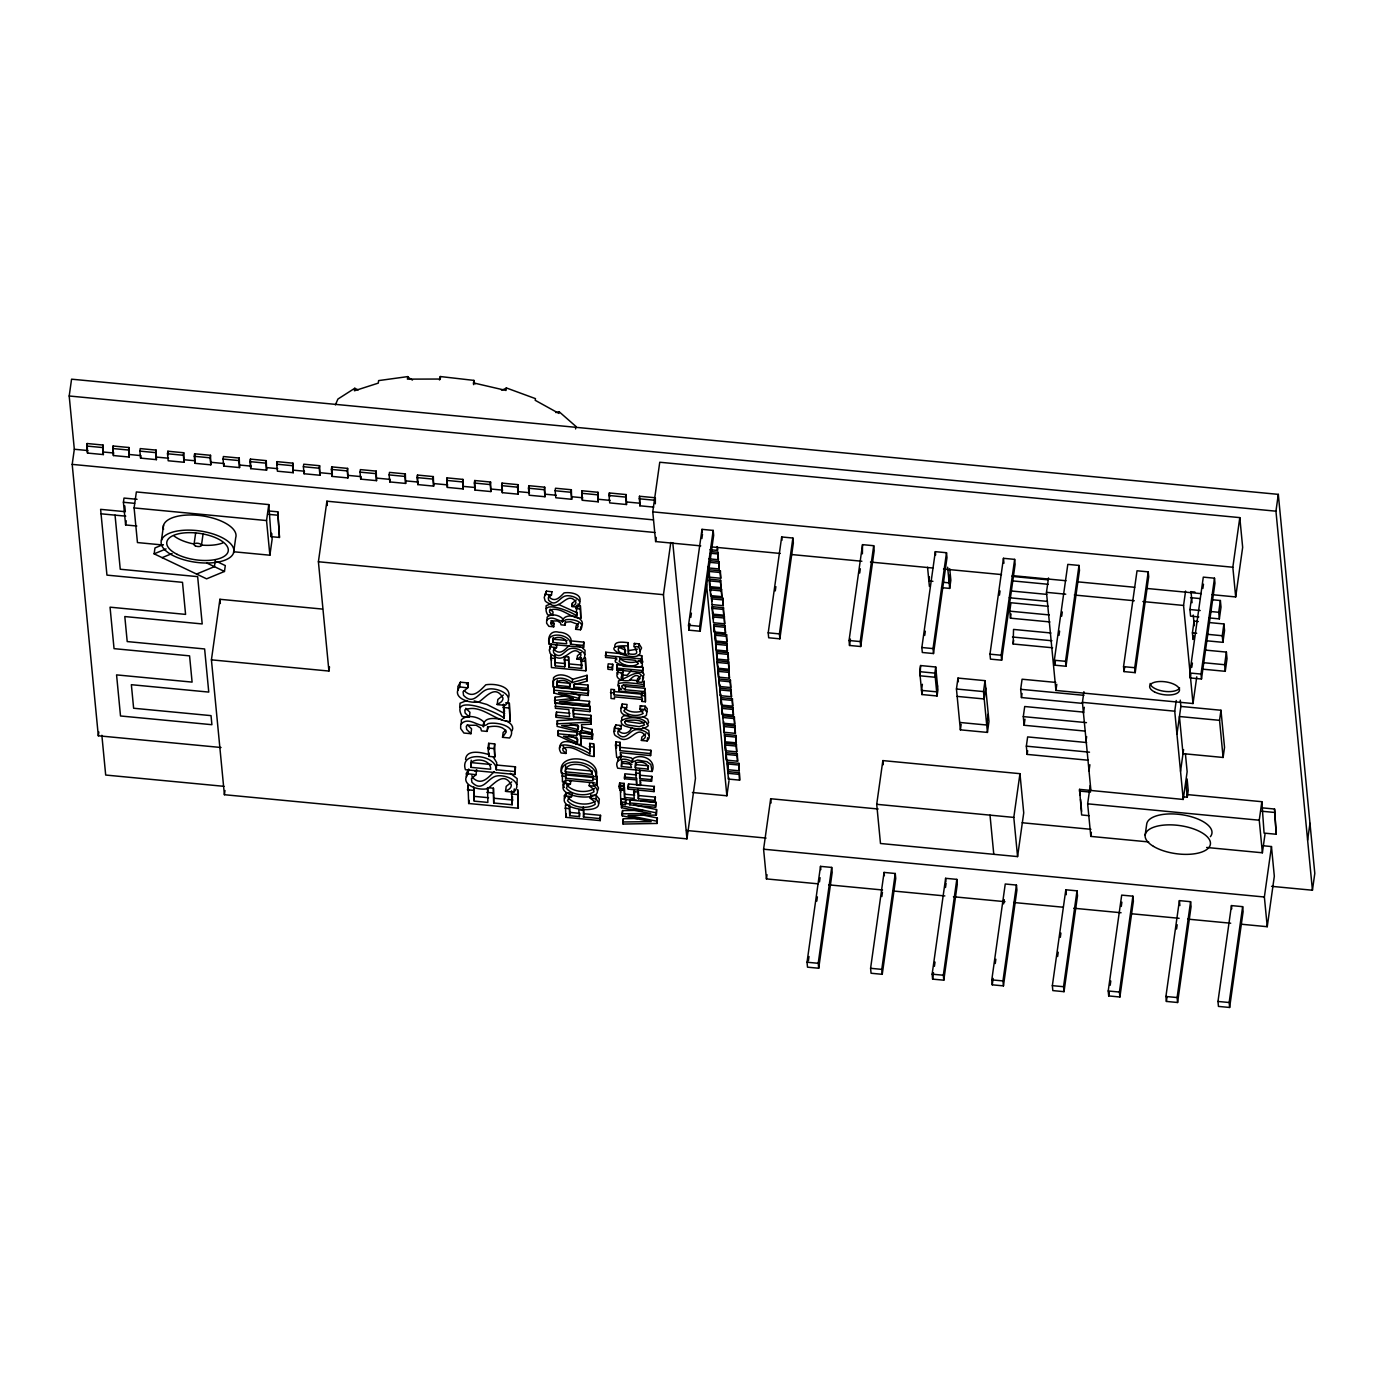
<?xml version="1.0" encoding="UTF-8"?>
<svg xmlns="http://www.w3.org/2000/svg" width="1384" height="1384" viewBox="0 0 1384 1384"><rect width="100%" height="100%" fill="white"/><g stroke="black" fill="none" stroke-linecap="round" stroke-linejoin="round"><path stroke-width="1.5" d="M565.675 765.767L565.364 771.822L591.919 774.348L592.369 771.096L565.831 768.553M617.8 760.906L618.129 757.723L619.876 756.442M465.543 759.487C466.322 748.952 481.77 752.429 488.621 754.522M544.656 595.414L546.438 591.106L551.922 591.781M648.663 722.483L647.695 719.213L642.868 716.549M618.233 728.347L618.562 730.856C623.042 735.475 629.824 733.191 631.709 727.552M221.025 747.498L98.316 735.786L72.193 464.384L74.321 449.246L69.2 395.997L71.57 379.181L1278.314 494.365L1314.8 873.408L1312.43 890.223L1271.567 886.331M86.829 446.046L87.175 443.537L103.021 445.043L103.35 454.575L87.503 453.07L86.829 446.046L102.675 447.568L103.35 454.575M87.503 453.07L87.175 443.537M102.675 447.568L103.021 445.043M112.744 448.52L113.107 446.011L128.954 447.516L129.283 457.049L113.419 455.544L112.744 448.52L128.608 450.042L129.283 457.049M113.419 455.544L113.107 446.011M128.608 450.042L128.954 447.516M136.791 526.024L125.615 524.951L123.418 502.271L124.006 498.067L137.068 499.313M125.615 524.951L126.204 520.747M98.316 735.786L98.852 731.998M139.888 451.115L140.234 448.589L156.098 450.111L156.409 459.644L140.562 458.121L139.888 451.115L155.735 452.637L156.409 459.644M140.562 458.121L140.909 455.613L129.629 454.523M163.087 545.019L137.448 542.563L134.11 507.928L136.359 491.943L268.79 504.589L271.074 536.646L279.464 537.459L277.803 511.821L269.413 511.025M155.735 452.637L156.098 450.111M167.499 453.762L167.862 451.236L183.709 452.741L184.037 462.273L168.191 460.768L167.499 453.762L183.363 455.267L184.037 462.273M216.925 561.575L225.298 565.572L224.468 571.454L206.597 578.841L154.143 553.842L154.973 547.943L162.914 544.656M161.444 540.314L163.571 525.176M183.363 455.267L183.709 452.741M194.296 456.305L194.642 453.796L210.506 455.301L210.818 464.834L194.971 463.329L194.296 456.305L210.143 457.827L210.818 464.834M194.971 463.329L194.642 453.796M194.019 544.518L195.646 532.996M210.143 457.827L210.506 455.301M201.476 545.244L203.102 533.705M223.049 459.056L223.395 456.53L239.242 458.052L239.57 467.584L223.724 466.062L223.049 459.056L238.896 460.561L239.57 467.584M223.724 466.062L224.07 463.536L211.181 462.308M215.247 560.779L214.416 566.662L196.545 574.049M238.896 460.561L239.242 458.052M672.78 542.701L695.46 778.31L686.948 838.86L224.398 794.71L211.423 659.839L219.918 599.289L322.472 609.081M233.585 552.804A36.693 15.795 8 0 0 183.709 530.262A36.693 15.795 8 0 0 175.249 556.627A36.693 15.795 8 0 0 233.585 552.804L235.713 537.667A36.693 15.795 8 0 0 199.763 515.523A36.693 15.795 8 0 0 163.537 529.328M250.054 461.633L250.417 459.107L266.264 460.63L266.593 470.162L250.729 468.64L250.054 461.633L265.918 463.156L266.593 470.162M250.729 468.64L250.417 459.107M265.918 463.156L266.264 460.63M224.398 794.71L224.987 790.524M233.567 551.749L269.88 555.209L266.541 520.557L268.79 504.589M276.731 464.176L277.077 461.651L292.941 463.173L293.252 472.705L277.405 471.2L276.731 464.176L292.578 465.699L293.252 472.705M271.074 536.646L271.558 533.29L272.129 539.224L269.88 555.209M279.464 537.459L277.803 511.821M292.578 465.699L292.941 463.173M303.39 466.719L303.753 464.211L319.6 465.716L319.929 475.248L304.065 473.743L303.39 466.719L319.254 468.242L319.929 475.248M304.065 473.743L304.428 471.217L293.616 470.179M319.254 468.242L319.6 465.716M211.423 659.839L328.925 671.05L318.406 561.748L326.901 501.198L654.822 532.494M331.399 469.401L331.745 466.875L347.609 468.397L347.92 477.93L332.073 476.407L331.399 469.401L347.246 470.906L347.92 477.93M332.073 476.407L331.745 466.875M358.266 389.838A16.954 7.301 8 0 1 354.788 388.264L354.425 390.79L378.264 383.126L378.611 380.6L407.761 376.604A17.075 7.353 8 0 0 412.484 380.029M347.246 470.906L347.609 468.397M328.925 671.05L329.513 666.88M360.013 472.134L360.359 469.608L376.206 471.114L376.534 480.646L360.688 479.141L360.013 472.134L375.86 473.639L376.534 480.646M360.688 479.141L361.034 476.615L348.284 475.404M375.86 473.639L376.206 471.114M389.129 474.902L389.475 472.394L405.339 473.899L405.65 483.431L389.804 481.926L389.129 474.902L404.976 476.425L405.65 483.431M389.804 481.926L390.167 479.4L376.88 478.137M407.761 376.604L407.415 379.13L439.904 379.043L440.268 376.534L473.899 380.392A17.231 7.422 8 0 0 475.058 383.922M404.976 476.425L405.339 473.899M417.138 477.584L417.484 475.058L433.33 476.58L433.659 486.113L417.812 484.59L417.138 477.584L432.984 479.089L433.659 486.113M417.812 484.59L417.484 475.058M432.984 479.089L433.33 476.58M446.703 480.404L447.049 477.878L462.913 479.4L463.225 488.933L447.378 487.41L446.703 480.404L462.55 481.926L463.225 488.933M447.378 487.41L447.049 477.878M473.674 384.666A17.231 7.422 8 0 1 473.536 382.918L473.899 380.392M462.55 481.926L462.913 479.4M474.349 483.051L474.712 480.525L490.559 482.03L490.887 491.562L475.023 490.057L474.349 483.051L490.213 484.556L490.887 491.562M475.023 490.057L474.712 480.525M459.73 686.897L460.388 682.191L468.294 682.952L467.654 687.883L463.069 691.758L463.553 695.373C474.47 706.653 479.4 690.27 488.621 689.076C497.237 687.467 515.799 695.01 505.471 705.217C488.154 704.145 503.067 705.373 502.963 698.038C495.455 684.042 486.113 697.034 479.175 701.74C470.716 704.162 450.613 697.951 459.73 686.897L467.654 687.883M490.213 484.556L490.559 482.03M555.693 412.518A16.954 7.301 8 0 0 559.171 411.757L558.946 413.435L535.21 400.305L535.452 398.627L506.354 387.935L506.008 390.461L473.536 382.918M467.636 687.658L468.294 682.952M504.451 715.078L504.018 718.227C498.69 712.31 448.537 692.536 462.239 716.514L469.314 717.189L469.954 712.31L465.751 708.279M501.648 485.646L502.011 483.12L517.858 484.642L518.187 494.174L502.323 492.669L501.648 485.646L517.512 487.168L518.187 494.174M502.323 492.669L502.011 483.12M470.941 733.71L466.668 729.437L466.27 726.375L467.342 725.251L476.217 725.268L480.663 728.036L481.476 730.873L487.012 731.409L488.344 727.015C494.123 725.579 503.413 725.77 506.284 731.911L502.513 737.326L509.554 738.001C518.377 726.202 496.423 721.583 488.119 723.642C480.905 730.821 469.245 714.421 460.716 724.472L460.664 728.555L463.899 733.036L470.941 733.71L471.581 728.832L467.325 724.714M476.65 769.815L476.009 774.746L471.442 778.638L471.909 782.237C482.826 793.516 487.773 777.151 496.977 775.94C505.61 774.348 524.155 781.873 513.827 792.098C496.51 790.748 511.371 792.357 511.319 784.918C503.811 770.905 494.469 783.898 487.549 788.603C479.072 791.043 458.969 784.832 468.086 773.777L468.743 769.054L466.218 773.518L466.581 776.856M518.325 808.239L517.668 789.797L518.325 808.239L468.674 803.498L468.017 785.057L468.571 790.939M470.802 767.341L470.785 762.671C476.269 757.515 491.112 759.954 490.645 769.227L470.802 767.341L471.235 760.214M468.674 803.498L469.107 800.35M512.495 796.44L512.167 804.744L493.725 802.997L493.431 788.205L487.549 787.652L487.86 802.426L474.262 801.128L473.657 787.185M483.154 726.687L483.812 721.981C478.518 716.635 467.238 714.092 461.374 719.767L461.322 723.849M483.622 726.738C482.653 716.134 495.956 718.158 502.461 719.818M517.512 487.168L517.858 484.642M474.262 801.128L474.055 787.409M487.012 731.409L487.67 726.687M488.016 748.017L488.673 743.312L494.711 743.9L494.849 756.927L488.812 756.339L488.016 748.017L494.053 748.606L494.849 756.927M488.812 756.339L489.261 753.207M497.202 704.439L497.842 699.508L503.361 695.028M528.48 488.206L528.826 485.68L544.691 487.203L545.002 496.735L529.155 495.23L528.48 488.206L544.327 489.728L545.002 496.735M494.053 748.606L494.711 743.9M504.018 718.227L503.413 704.283M493.725 802.997L493.431 788.205M496.285 769.764C496.614 754.47 459.056 750.214 465.422 769.712L515.073 774.452L514.796 771.545L496.285 769.764L496.7 762.584L493.292 756.996M502.513 737.326L503.153 732.413L505.852 730.198M469.314 717.189L465.093 712.985L464.851 709.923C480.681 703.28 494.624 721.254 509.987 721.531L509.329 703.262L505.541 702.899M509.987 721.531L509.329 703.262M544.327 489.728L544.691 487.203M505.558 791.302L506.198 786.389L511.734 781.891M512.167 804.744L511.578 790.8M514.796 771.545L515.453 766.822L496.942 765.058M515.073 774.452L515.453 766.822M555.14 490.749L555.503 488.241L571.35 489.746L571.678 499.278L555.814 497.773L555.14 490.749L571.004 492.272L571.678 499.278M513.827 792.098L514.277 788.949M551.905 591.625L551.472 595.034L548.289 597.732L548.635 600.241C556.195 608.043 559.603 596.712 565.987 595.864C571.973 594.757 584.827 599.981 577.664 607.057C565.675 606.123 575.952 607.23 575.934 602.092C567.319 589.446 560.347 612.437 548.946 603.407A11.055 4.758 8 0 1 545.106 600.794L544.223 597.456L546.438 591.106M575.571 428.936L575.934 426.428L559.171 411.757M558.496 604.445L577.111 612.801L576.661 616.07C572.976 611.97 538.22 598.269 547.718 614.877L552.614 615.344L553.064 611.97L550.157 609.185M549.188 644.148C547.303 637.003 550.694 629.876 559.101 632.263C565.416 632.28 573.582 636.675 570.571 644.183L583.391 645.411L583.598 647.435L549.188 644.148C544.777 630.637 570.796 633.578 570.571 644.183M571.004 492.272L571.35 489.746M555.659 645.065L556.973 644.217L556.524 647.625L553.358 650.324L553.687 652.816C561.247 660.635 564.672 649.286 571.056 648.456C577.024 647.349 589.878 652.573 582.733 659.649C570.727 658.715 581.021 659.822 580.986 654.667C572.37 642.038 565.416 665.029 553.998 655.999A11.055 4.758 8 0 1 550.157 653.369L549.275 650.03L551.489 643.681L549.742 646.778L550.002 649.096M553.738 626.796L550.78 623.838L551.264 620.949L557.406 620.949L560.485 622.869L561.039 624.824L564.88 625.205L565.797 622.16L570.675 621.727L577.664 624.253L578.097 626.606L575.623 629.305L580.501 629.772C586.608 621.589 571.402 618.406 565.641 619.824C560.658 624.807 552.579 613.441 546.663 620.395L546.628 623.232L548.877 626.329L553.738 626.796L554.188 623.406L551.247 620.568M585.847 670.825L585.38 658.057L585.847 670.825L551.438 667.538L550.988 654.77L551.541 660.479M552.925 642.487L552.908 639.252C556.697 635.688 566.99 637.384 566.662 643.802L552.925 642.487L553.219 637.557M555.313 665.912L555.053 655.151L555.313 665.912L564.741 666.811L564.534 656.57L568.599 656.95L568.807 667.192L581.591 668.42L581.315 657.659L581.591 668.42M553.323 687.069L553.514 677.727C558.219 672.607 567.821 675.219 572.595 679.302L587.041 675.306L586.851 681.205L573.633 684.717L573.858 687.035L587.525 688.332L587.733 690.356L553.323 687.069L553.046 680.98C557.769 675.859 567.353 678.471 572.146 682.554L586.591 678.575L587.041 675.306M562.198 621.935L562.665 618.665C558.998 614.963 551.178 613.198 547.112 617.126L547.095 619.963M562.527 621.97C562.51 611.814 584.152 615.776 582.283 624.755M553.894 692.969L554.084 686.897L553.894 692.969L573.391 698.47L554.603 700.442L554.88 703.193L589.273 706.48L589.549 701.325L570.502 699.508M581.73 493.292L582.076 490.766L597.94 492.289L598.251 501.821L582.404 500.299L581.73 493.292L597.577 494.815L598.251 501.821M564.88 625.205L565.329 621.935M582.404 500.299L582.076 490.766M554.603 700.442L555.071 697.173L567.596 695.858M557.51 682.156L570.502 683.402L570.035 686.672L557.06 685.426L557.319 680.167M554.88 703.193L555.071 697.173M556.039 715.303L569.533 716.601L568.859 709.594L555.365 708.314L555.624 703.02L590.034 706.307L589.774 711.601L572.924 709.992L573.599 716.981L590.449 718.59L590.639 720.614L556.23 717.327L556.489 712.051L569.983 713.331M564.741 666.811L564.534 656.57M556.23 717.327L556.489 712.051M571.921 606.365L572.388 603.113L576.211 599.999M571.938 606.521L572.388 603.113M592.006 734.817L591.798 732.759L582.058 730.475L582.526 727.206L592.266 729.506L592.006 734.817L557.112 726.392L557.319 720.649L586.989 719.023M557.821 733.762L558.271 730.492L577.145 732.292L576.696 735.561L557.821 733.762L557.994 735.631L576.367 744.125L581.228 744.592L581.193 736.288M568.807 667.192L568.599 656.95M557.994 735.631L558.271 730.492M576.661 616.07L576.401 605.327M577.664 607.057L578.131 603.805M575.623 629.305L576.073 625.897L578.564 623.354M580.796 618.354L580.346 605.708L580.796 618.354C570.156 618.164 560.503 605.725 549.534 610.309L549.69 612.437L552.614 615.344M597.577 494.815L597.94 492.289M572.146 682.554L572.595 679.302M580.501 629.772L580.951 626.502M577.007 659.095L577.439 655.687L581.28 652.573M561.627 773.466C555.468 750.889 602.559 756.512 596.037 776.753L561.627 773.466C558.703 755.474 597.715 760.491 596.037 776.753M573.858 687.035L574.308 683.765L587.992 685.08L587.733 690.356M565.762 780.265L565.952 782.202L562.44 781.873L562.337 772.704M565.918 753.45L562.994 750.543L562.821 748.415C573.789 743.813 583.442 756.252 594.082 756.442L593.632 743.796L589.688 743.416L589.947 754.159C586.262 750.059 551.507 736.357 561.022 752.965L565.918 753.45L566.367 750.059L563.029 746.149M583.391 645.411L583.858 642.141L571.038 640.913M565.572 778.24L565.848 773.033L565.572 778.24L592.957 780.853L593.234 775.646M573.599 716.981L573.547 708.47M583.598 647.435L583.858 642.141M589.273 706.48L589.1 704.594L559.447 701.757L579.239 699.75L579.585 695.27L571.367 692.917M579.239 699.75L579.585 695.27M590.847 795.004L590.397 798.274L595.847 798.793C611.745 816.058 553.237 810.816 566.073 795.956L566.523 792.686L570.208 793.032M583.477 808.654L583.962 813.74L600.518 815.332L600.258 820.608L565.866 817.321L565.433 804.952L569.499 805.35L569.724 815.695L579.429 816.612L579.896 813.359L570.191 812.425M609.012 495.489L609.358 492.963L626.156 494.572L626.502 504.52L609.721 502.911L609.012 495.489L625.793 497.098L626.502 504.52M576.696 735.561L576.972 730.492L577.145 732.292M565.866 817.321L566.316 814.069M570.398 784.071L564.862 783.379C552.026 798.239 610.534 803.498 594.636 786.233L589.186 785.697L593.459 789.174L593.978 791.769C586.539 796.803 572.007 795.385 566.298 788.205L567.665 785.506L570.398 784.071L570.831 780.645L569.585 781.372M578.097 729.541L577.647 724.853L561.662 725.649L578.097 729.541L578.564 726.271L570.346 724.334M577.37 742.654L576.886 737.516L563.426 736.236L577.37 742.654L577.837 739.385L569.118 735.371M569.724 815.695L569.499 805.35M590.397 798.274L594.67 801.751L595.189 804.329C587.75 809.363 573.218 807.945 567.509 800.765L568.876 798.066L571.609 796.648L572.042 793.222M580.38 735.907L580.674 730.838L580.38 735.907L592.214 737.032L592.404 739.004L580.571 737.88L581.228 744.592M587.525 688.332L587.992 685.08M579.117 698.522L558.565 692.64L588.217 695.46L588.477 690.183L556.23 687.104M588.217 695.46L588.477 690.183M589.1 704.594L589.549 701.325M589.774 711.601L590.034 706.307M590.449 718.59L590.899 715.338L574.049 713.729M590.639 720.614L590.899 715.338M590.985 724.195L591.227 718.798L590.985 724.195L581.505 724.662L582.058 730.475M591.798 732.759L592.266 729.506M592.214 737.032L592.681 733.779L580.847 732.638M625.793 497.098L626.156 494.572M592.404 739.004L592.681 733.779M600.258 820.608L600.068 818.584L583.494 817.01L583.304 806.958M637.522 655.255L641.743 655.67L641.484 660.843L638.837 660.601L642.176 663.282L642.384 665.202A8.356 3.598 8 0 1 639.373 667.071L623.596 666.344L615.551 662.123A11.833 5.086 8 0 1 616.71 658.49L605.517 657.417L605.794 652.227L626.952 654.251M594.082 756.442L593.632 743.796M583.494 817.01L583.962 813.74M589.203 785.852L589.653 782.6M607.766 667.105L608.216 663.836L612.731 664.268L612.472 669.718L607.974 669.285L607.766 667.105L612.264 667.538L612.472 669.718M590.414 798.43L590.864 795.16L592.214 795.938M596.85 785.143L596.746 775.974L596.85 785.143L593.338 784.814L593.148 782.877M612.264 667.538L612.731 664.268M645.411 701.757L645.307 692.588L645.411 701.757L641.899 701.428L641.709 699.474L614.34 696.861L614.531 698.816L611.019 698.47L610.898 689.301L614.409 689.647L614.133 694.837L641.519 697.449L641.795 692.26L641.986 694.197L614.6 691.585M595.847 798.793L596.314 795.523L592.681 795.177M653.681 507.115L639.823 505.783L639.494 496.251L655.341 497.773L655.324 503.793M634.27 666.448L642.868 667.278L642.591 672.451L616.78 669.994L617.056 664.804L625.654 665.635M616.78 669.994L617.056 664.804M639.823 505.783L639.494 496.251M614.133 694.837L614.409 689.647M623.354 669.545L622.904 672.901C615.032 688.938 636.605 666.707 641.155 675.271A9.93 4.273 8 0 1 643.577 677.727L642.02 682.399L637.142 681.931L640.152 678.385C637.107 672.122 631.848 677.554 629.288 680.547C624.911 681.395 615.517 680.184 617.074 673.852L618.717 669.095L623.371 669.648M600.068 818.584L600.518 815.332M618.804 691.048L619.081 685.858L618.804 691.048L644.615 693.505L644.892 688.332L625.62 686.481L623.232 684.786M625.135 653.473L624.547 647.435C615.101 644.633 617.039 654.563 625.135 653.473L625.585 650.221L618.319 647.037M621.399 725.51L620.949 728.918L617.783 731.617L618.112 734.125C625.672 741.928 629.097 730.596 635.481 729.749C641.449 728.641 654.303 733.866 647.141 740.942C635.152 740.007 645.446 741.115 645.411 735.977C636.796 723.33 629.824 746.322 618.423 737.291A11.055 4.758 8 0 1 614.582 734.679L613.7 731.34L615.915 724.991L621.399 725.51L620.084 726.358M622.627 678.385L623.094 675.132L621.157 673.731M627.696 645.878C586.92 644.477 650.636 669.735 638.595 647.141C627.886 643.716 646.38 656.846 628.457 653.802L628.163 642.626C624.253 642.418 613.631 640.342 614.859 647.003M615.499 745.18L615.966 741.911L620.032 742.308L620.067 750.664L650.411 753.571L650.601 755.595L620.257 752.688L620.759 757.809L616.676 757.411L615.499 745.18L619.565 745.561L620.067 750.664M628.457 653.802L628.163 642.626M639.858 709.11L644.719 709.473L646.795 712.016L646.466 715.113A10.086 4.342 8 0 1 642.314 717.016C636.19 717.898 616.312 717.05 621.745 707.276L622.212 704.006L627.073 704.473L626.641 707.847L623.855 710.84C627.8 715.891 638.007 716.826 643.214 713.417L639.858 709.11L640.29 705.736L645.169 706.203L647.262 708.746L646.916 711.843M644.615 693.505L644.442 691.585L625.17 689.751L625.62 686.481M619.565 745.561L620.032 742.308M700.754 545.867L655.635 541.559L652.764 511.855L659.753 462.239L1239.804 517.616L1242.659 547.32L1235.687 596.937L1212.055 594.67M633.872 646.795L634.322 643.422L639.062 643.871L641.605 647.989L639.979 651.207M620.759 757.809L621.208 754.539M621.433 766.546L621.883 761.927L625.412 761.494L629.928 762.774L631.502 767.514L621.433 766.546L621.676 759.695M638.595 647.141L639.062 643.871M619.236 786.25L619.686 782.981L624.201 783.413L623.942 788.863L619.444 788.43L619.236 786.25L623.734 786.666L623.942 788.863M619.444 788.43L619.686 782.981M638.145 788.759L638.803 795.541L655.359 797.115L655.099 802.409L620.707 799.122L620.274 786.752L620.811 792.219M655.635 541.559L656.206 537.424M637.142 681.931L637.591 678.575L640.325 676.309M625.464 804.554L625.706 799.104L625.464 804.554L620.949 804.121L621.191 798.672L624.201 798.966M640.827 782.116L640.377 785.385L636.675 785.039L636.173 779.867L624.513 778.76L624.807 773.794L636.467 774.919M620.949 804.121L621.191 798.672M624.513 778.76L624.962 775.49M641.484 660.843L641.743 655.67M623.734 786.666L624.201 783.413M621.52 807.702L621.797 802.443L621.52 807.702L650.705 813.498L622.108 813.809L622.316 815.868L651.207 821.646L622.904 821.975L623.094 824.051L657.123 823.445L657.365 817.961L640.878 814.674M624.565 797.478L624.34 787.133L624.565 797.478L634.27 798.412L633.63 791.631L637.695 792.011L638.335 798.793L654.909 800.385L655.099 802.409M622.108 813.809L622.575 810.557L642.989 810.332M642.591 672.451L642.868 667.278M622.316 815.868L622.575 810.557M622.904 821.975L623.354 818.722L637.505 818.549M623.094 824.051L623.354 818.722M628.077 787.219L628.526 783.949L654.338 786.423L654.061 791.596L628.249 789.139L628.077 787.219L653.871 789.676L654.061 791.596M628.249 789.139L628.526 783.949M632.107 762.169C626.9 757.273 612.991 757.757 617.714 768.207L652.123 771.476L650.826 764.522L646.985 761.684L637.557 760.058L632.107 762.169L632.574 758.899L631.191 757.896L621.278 756.079M632.298 762.186L632.765 758.934C640.688 752.792 657.192 759.626 652.123 771.476M643.941 686.464L644.217 681.274L643.941 686.464L625.931 684.821L621.814 685.858A7.474 3.218 8 0 0 622.765 688.056L625.17 689.751M641.899 701.428L642.366 698.159M644.442 691.585L644.892 688.332M640.792 800.679L655.843 802.114L655.566 807.304L629.772 804.831L630.031 799.658L636.484 800.263M629.772 804.831L630.031 799.658M635.775 764.608L648.49 765.819L648.023 769.089L635.325 767.878L635.55 762.307M624.34 777.064L636.017 778.171L635.983 769.746M644.719 709.473L645.169 706.203M641.415 740.405L641.865 736.997L645.688 733.883M636.675 785.039L636.796 778.327M686.948 838.86L663.455 594.688L670.79 542.493M639.702 778.535L639.668 770.109L639.702 778.535L651.38 779.642L651.535 781.337L639.875 780.23L640.377 785.385M638.335 798.793L638.803 795.541M647.141 740.942L647.608 737.689M650.411 753.571L650.861 750.301L620.516 747.412M650.601 755.595L650.861 750.301M651.38 779.642L651.829 776.372L640.169 775.265M651.535 781.337L651.829 776.372M653.871 789.676L654.338 786.423M654.909 800.385L655.359 797.115M655.566 807.304L655.843 802.114M657.123 823.445L656.916 821.214L628.059 815.47L656.327 815.089L656.57 809.553L634.062 804.952M656.327 815.089L656.57 809.553M656.916 821.214L657.365 817.961M688.523 625.222L701.999 529.345L713.192 530.418L713.66 535.366L700.2 631.242L689.007 630.17L688.523 625.222L699.716 626.277L700.2 631.242M689.007 630.17L689.907 623.769M690.806 617.385L691.394 613.129M701.878 538.566L702.484 534.293M699.716 626.277L713.192 530.418M709.196 569.741L708.971 571.436L720.164 572.492L720.718 578.27L709.525 577.197L709.196 569.741L720.389 570.813L720.718 578.27M709.213 580.847L709.456 579.169L720.631 580.242L720.96 587.698L709.767 586.626L709.213 580.847L720.407 581.92L720.96 587.698M709.767 586.626L710.165 584.965M710.096 589.826L710.321 588.148L721.514 589.221L721.842 596.677L710.649 595.604L710.096 589.826L721.289 590.899L721.842 596.677M710.649 595.604L711.03 593.944L713.538 619.132M710.009 549.707L717.466 550.417L717.708 548.721M723.296 605.673L722.967 598.217L711.774 597.144L711.549 598.839L722.742 599.895L723.296 605.673L712.103 604.6M709.023 558.825L718.348 559.724L718.037 552.268L710.632 551.559M718.348 559.724L718.037 552.268M712.051 608.354L712.293 606.659L723.486 607.732L723.797 615.188L712.604 614.115L712.051 608.354L723.244 609.41L723.797 615.188M708.054 567.907L719.247 568.962L718.919 561.506L709.663 560.624M712.604 614.115L712.846 612.437M719.247 568.962L718.919 561.506M712.933 616.953L713.175 615.274L724.368 616.347L724.68 623.803L713.487 622.731L712.933 616.953L724.126 618.025L724.68 623.803M720.164 572.492L720.389 570.813M713.746 626.208L713.988 624.513L725.164 625.585L725.493 633.042L714.3 631.969L713.746 626.208L724.939 627.263L725.493 633.042M720.407 581.92L720.631 580.242M714.3 631.969L714.542 630.291M715.13 635.239L715.372 633.543L726.565 634.616L726.877 642.072L715.684 641L715.13 635.239L726.323 636.294L726.877 642.072M721.289 590.899L721.514 589.221M715.684 641L715.372 633.543M715.649 644.235L715.891 642.557L727.084 643.629L727.396 651.086L716.22 650.013L715.649 644.235L726.842 645.307L727.396 651.086M722.742 599.895L722.967 598.217M716.964 651.639L716.739 653.317L727.915 654.39L728.486 660.168L717.293 659.095L716.964 651.639L728.157 652.712L728.486 660.168M723.244 609.41L723.486 607.732M717.223 662.434L717.466 660.739L728.659 661.812L728.97 669.268L717.777 668.195L717.223 662.434L728.417 663.49L728.97 669.268M724.126 618.025L724.368 616.347M717.777 668.195L713.988 624.513M717.708 671.327L717.95 669.648L729.143 670.721L729.454 678.177L718.279 677.105L717.708 671.327L728.901 672.399L729.454 678.177M724.939 627.263L725.164 625.585M718.988 680.703L719.23 679.025L730.423 680.098L730.735 687.554L719.559 686.481L718.988 680.703L730.181 681.776L730.735 687.554M726.323 636.294L726.565 634.616M719.559 686.481L718.019 666.517M719.732 689.889L719.974 688.211L731.15 689.267L731.479 696.723L720.286 695.668L719.732 689.889L730.925 690.962L731.479 696.723M726.842 645.307L727.084 643.629M720.286 695.668L720.528 693.972M720.977 699.318L721.202 697.64L732.396 698.712L732.724 706.169L721.531 705.096L720.977 699.318L732.171 700.391L732.724 706.169M727.915 654.39L728.157 652.712M721.531 705.096L721.202 697.64M721.704 708.383L721.929 706.688L733.122 707.76L733.451 715.217L722.258 714.144L721.704 708.383L732.88 709.438L733.451 715.217M728.417 663.49L728.659 661.812M722.258 714.144L722.483 712.466M728.901 672.399L729.143 670.721M723.728 721.566L723.503 723.244L734.696 724.316L734.368 716.86L723.175 715.788L722.95 717.483L734.125 718.538L734.696 724.316M723.884 724.835L723.642 726.514L734.835 727.586L735.388 733.364L724.195 732.292L723.884 724.835L735.077 725.908L735.388 733.364M730.181 681.776L730.423 680.098M724.801 734.333L724.559 736.011L735.752 737.084L736.305 742.845L725.112 741.789L724.801 734.333L735.977 735.388L736.305 742.845M730.925 690.962L731.15 689.267M724.974 744.99L725.216 743.312L736.409 744.384L736.721 751.841L725.527 750.768L724.974 744.99L736.167 746.062L736.721 751.841M732.171 700.391L732.396 698.712M725.527 750.768L725.216 743.312M725.873 754.366L726.116 752.688L737.309 753.761L737.62 761.217L726.444 760.145L725.873 754.366L737.067 755.439L737.62 761.217M732.88 709.438L733.122 707.76M726.444 760.145L726.116 752.688M727.534 763.951L727.759 762.273L738.952 763.345L739.281 770.802L728.088 769.729L727.534 763.951L738.727 765.023L739.281 770.802M734.125 718.538L734.368 716.86M728.088 769.729L727.759 762.273M728.14 771.615L739.333 772.687L739.644 780.144L728.451 779.071L720.666 693.989M734.835 727.586L735.077 725.908M728.451 779.071L728.693 777.393M692.433 792.496L726.877 795.783L729.005 780.645M735.752 737.084L735.977 735.388M736.167 746.062L736.409 744.384M737.067 755.439L737.309 753.761M738.727 765.023L738.952 763.345M739.644 780.144L739.333 772.687M768.207 632.817L781.683 536.957L792.876 538.03L793.343 542.978L779.867 638.837L768.674 637.764L768.207 632.817L779.4 633.889L779.867 638.837M775.265 590.899L775.87 586.643M779.4 633.889L792.876 538.03M818.031 883.822L766.442 878.909L763.587 849.205L770.68 798.741L878.148 809M766.442 878.909L767.03 874.705M849.049 640.515L862.526 544.639L873.702 545.711L874.186 550.659L860.71 646.518L849.517 645.463L849.049 640.515L860.242 641.571L860.71 646.518M849.517 645.463L850.416 639.062M859.706 573.028L860.294 568.755M862.388 553.842L862.526 544.639M807.028 962.226L820.504 866.367L831.697 867.422L832.182 872.37L818.705 968.246L807.512 967.174L807.028 962.226L818.221 963.299L818.705 968.246M808.412 960.79L809 956.534M816.785 901.14L817.39 896.867M819.484 881.954L820.089 877.698M860.242 641.571L873.702 545.711M818.221 963.299L831.697 867.422M876.712 804.312L882.854 760.594L1019.956 773.673L1023.727 812.858L1017.569 856.592L880.483 843.496L876.712 804.312L1013.797 817.408L1017.569 856.592M870.588 968.298L884.065 872.422L895.258 873.494L895.725 878.442L882.248 974.319L871.072 973.246L870.588 968.298L881.781 969.371L882.248 974.319M881.85 896.555L882.438 892.282M929.442 576.834L928.872 580.934L932.92 581.315M921.848 647.522L935.324 551.662L946.5 552.735L946.985 557.683L933.508 653.542L922.315 652.487L921.848 647.522L933.041 648.594L933.508 653.542M919.72 671.673L920.585 665.548L935.722 667.001L937.919 689.855L937.072 695.979L921.917 694.543L919.72 671.673L934.857 673.126L937.072 695.979M924.72 635.429L925.308 631.173M881.781 969.371L895.258 873.494M922.384 684.284L921.519 690.391L936.674 691.844L937.522 685.72M921.917 694.543L922.488 690.46M933.041 648.594L946.5 552.735M934.857 673.126L935.722 667.001M936.12 671.136L935.255 677.26L920.118 675.807L920.585 665.548M950.306 574.671L949.147 582.872L943.075 582.283M941.57 587.629L949.684 588.408L950.843 580.207L949.735 568.807M956.448 689.007L957.987 678.073L985.027 680.651L988.972 721.479L987.432 732.413L960.375 729.835L956.448 689.007L983.505 691.585L987.432 732.413M960.375 729.835L961.153 724.368M932.141 974.163L945.618 878.304L956.811 879.376L957.278 884.324L943.801 980.183L932.626 979.128L932.141 974.163L943.334 975.236L943.801 980.183M932.626 979.128L933.508 972.727M934.408 966.343L935.013 962.07M945.497 887.507L946.085 883.251M943.334 975.236L956.811 879.376M983.505 691.585L985.027 680.651M989.975 654.165L1003.452 558.306L1014.645 559.378L1015.112 564.326L1001.653 660.185L990.46 659.13L989.975 654.165L1001.168 655.237L1001.653 660.185M985.737 688.038L984.214 698.972L957.157 696.394M999.438 595.207L1000.044 590.951M988.245 714.092L986.723 725.026L959.666 722.448M1001.168 655.237L1014.645 559.378M1049.92 621.935L1010.458 618.181L1009.784 611.157L1010.96 602.749L1048.345 606.33M1010.458 618.181L1011.047 613.977M1052.601 647.781L1013.14 644.01L1013.538 629.426L1050.923 632.99M1013.14 644.01L1013.676 640.221M1082.53 703.383L1021.461 697.553L1020.665 689.301L1022.084 679.215L1055.767 682.416M1021.461 697.553L1022.032 693.505M1085.194 731.098L1024.125 725.268L1023.295 716.601L1024.714 706.515L1083.672 712.137M1024.125 725.268L1024.973 719.213M1013.797 817.408L1019.956 773.673M991.792 979.872L1005.251 883.995L1016.444 885.068L1016.929 890.016L1003.452 985.875L992.259 984.82L991.792 979.872L1002.967 980.927L1003.452 985.875M1196.762 676.811L1193.008 703.539L1055.923 690.46L1046.477 592.352L1048.501 577.958M992.259 984.82L993.158 978.419M995.252 963.506L995.857 959.25M1003.642 903.856L1004.23 899.6M1088.205 760.231L1027.136 754.401L1026.34 746.166L1027.637 736.911L1086.596 742.533M1027.136 754.401L1027.655 750.716M1002.967 980.927L1016.444 885.068M1054.331 660.237L1067.808 564.378L1079.001 565.433L1079.468 570.381L1066.009 666.258L1054.816 665.185L1054.331 660.237L1065.524 661.31L1066.009 666.258M1054.816 665.185L1055.404 660.929M1059.002 635.36L1059.608 631.104M1061.701 616.191L1062.289 611.936M1055.923 690.46L1056.788 684.284M1065.524 661.31L1079.001 565.433M1090.921 790.645L1082.426 702.38L1083.914 691.706M1083.464 713.192L1084.295 707.311M1086.094 740.492L1086.648 736.582M1089.087 815.695L1081.631 814.968L1079.555 789.364L1183.234 799.45L1187.143 771.701L1185.396 753.605M1052.359 985.65L1065.818 889.774L1077.011 890.846L1077.496 895.794L1064.019 991.671L1052.826 990.598L1052.359 985.65L1063.535 986.706L1064.019 991.671M1057.618 956.517L1058.224 952.244M1060.317 937.331L1060.905 933.076M1089.018 770.888L1089.883 764.729M1148.703 841.939L1090.8 836.403L1087.651 803.827L1090.263 785.333M1063.535 986.706L1077.011 890.846M1090.8 836.403L1091.37 832.303M1123.549 666.638L1137.025 570.779L1148.218 571.869L1148.685 576.782L1135.209 672.659L1124.016 671.586L1123.549 666.638L1134.742 667.711L1135.209 672.659M1124.016 671.586L1124.621 667.33M1134.742 667.711L1148.218 571.834M1108.221 990.979L1121.697 895.119L1132.89 896.175L1133.375 901.122L1119.898 996.999L1108.705 995.926L1108.221 990.979L1119.414 992.051L1119.898 996.999M1108.705 995.926L1109.311 991.671M1110.193 985.27L1110.798 981.014M1121.282 906.451L1121.87 902.195M1119.414 992.051L1132.89 896.175M1145.156 835.106L1146.696 824.172A32.922 14.169 8 0 1 1185.327 815.314A32.922 14.169 8 0 1 1210.377 836.663M1193.008 703.539L1183.562 605.448L1185.586 591.054M1183.234 799.45L1174.739 711.186L1176.244 700.512M1198.803 616.918L1190.569 616.139L1189.929 609.531L1191.589 597.767M1176.954 734.177L1180.863 706.428L1180.258 700.148M1193.596 635.567L1193.043 639.477L1192.42 632.886L1194.063 621.105L1198.336 621.52M1189.825 673.005L1203.301 577.128L1214.495 578.201L1214.962 583.148L1201.485 679.008L1190.292 677.952L1189.825 673.005L1201.018 674.06L1201.485 679.008M1190.292 677.952L1190.897 673.679M1191.797 667.296L1192.402 663.04M1202.869 588.477L1203.475 584.204M1180.535 771.303L1183.58 749.592M1201.018 674.06L1214.495 578.201M1187.264 797.201L1188.216 790.472L1187.109 778.933L1186.157 785.662L1187.264 797.201L1182.974 796.803M1209.08 617.904L1219.356 618.89L1218.733 612.282L1220.377 600.518L1212.159 599.722M1165.916 996.48L1179.393 900.621L1190.586 901.693L1191.07 906.641L1177.594 1002.5L1166.401 1001.428L1165.916 996.48L1177.109 997.553L1177.594 1002.5M1219.356 618.89L1221.017 607.109L1220.377 600.518M1166.401 1001.428L1166.989 997.172M1176.573 929.01L1177.178 924.737M1205.845 640.706L1222.885 642.332L1222.262 635.74L1223.906 623.959L1208.993 622.541M1235.687 596.937L1232.833 567.232L1239.804 517.616M1222.885 642.332L1224.546 630.55L1223.906 623.959M1177.109 997.553L1190.586 901.693M1201.796 669.077L1225.255 671.309L1224.615 664.718L1226.38 652.089L1205.066 650.065M1225.255 671.309L1227.02 658.697L1226.38 652.089M1219.546 720.337L1179.445 716.514L1183.009 753.64L1223.11 757.463L1219.546 720.337L1220.965 710.251L1180.863 706.428M1223.11 757.463L1224.529 747.377L1220.965 710.251M1312.43 890.223L1275.944 511.18L1278.314 494.365M1217.972 1001.462L1231.449 905.586L1242.642 906.658L1243.109 911.606L1229.632 1007.466L1218.456 1006.41L1217.972 1001.462L1229.165 1002.518L1229.632 1007.466M1229.165 1002.518L1242.642 906.658M1206.623 847.475L1262.381 852.786L1259.25 820.21L1261.845 801.699L1186.78 794.537M1262.45 807.875L1274.56 809.034L1276.204 834.258L1264.076 833.099L1261.845 801.699M1262.381 852.786L1264.993 834.293M1276.204 834.258L1274.56 809.034M1241.448 924.235L1267.242 926.709L1264.37 897.005L1271.464 846.558L1262.865 845.728M1267.242 926.709L1274.318 876.245L1271.464 846.558M1307.62 840.123L1309.973 823.307M567.077 783.396L566.765 784.936C572.474 792.115 586.989 793.534 594.428 788.499M512.115 730.769C514.502 725.908 509.347 721.912 505.177 720.683M508.585 697.622C512.097 685.755 493.984 683.281 485.819 684.803C480.179 690.408 472.896 699.595 464.211 690.668M579.827 601.798C582.266 593.563 569.706 591.868 564.049 592.923C560.139 596.798 555.105 603.164 549.085 596.971L548.583 595.656M516.941 784.503L517.201 778.673L510.35 773.327M584.878 654.39L585.069 650.359L581.885 647.366M649.304 735.683L648.785 730.544L642.885 727.327M597.646 790.61L598.511 787.98L596.21 784.001M598.857 803.187L599.324 799.052L596.314 795.523M335.378 404.889L337.921 399.059L354.788 388.264M595.639 801.077C588.2 806.111 573.685 804.692 567.976 797.513M638.716 660.877C633.439 663.49 623.475 663.04 619.634 657.954M618.717 669.095L617.178 672.451L617.887 674.233M564.274 781.026L562.856 784.538L564.343 787.444M622.212 704.006L620.88 708.331M642.47 679.129L644.027 674.475A9.93 4.273 8 0 0 641.605 672.001M460.388 682.191L457.844 686.637L458.225 689.993M615.915 724.991L614.15 728.071L615.032 731.409M566.523 792.686L564.188 795.696L564.516 798.603M637.384 649.165L628.924 650.532M647.02 724.178L648.075 723.417M643.266 710.771C637.54 712.916 628.232 712.777 624.305 707.587M644.546 722.292L639.719 723.417L627.955 721.687A5.934 2.56 8 0 1 626.018 720.528M466.391 684.163L468.311 683.16M474.764 771.044L476.667 770.04M631.329 670.513L627.073 675.288L623.094 675.132M154.143 553.842L166.063 548.912M162.136 557.648L172.066 553.548M569.118 645.498C565.208 649.39 560.157 655.739 554.154 649.563L553.652 648.248M494.174 771.684C488.535 777.289 481.251 786.458 472.584 777.531L471.858 775.646M550.884 603.822L546.178 605.69L545.988 608.579M466.806 700.529L460.024 703.228L459.748 707.414M628.959 714.784L623.267 716.03L621.658 717.708L621.866 719.905M623.284 679.509L618.527 680.893L618.354 683.264M556.87 723.901L590.778 722.05M69.2 395.997L1275.944 511.18M639.149 498.776L654.995 500.281M74.321 449.246L87.849 450.544M103.696 452.049L113.782 453.018M156.773 457.118L168.537 458.242M184.383 459.765L195.317 460.803M239.916 465.059L251.092 466.131M266.939 467.636L277.752 468.674M320.275 472.722L332.42 473.882M406.014 480.905L418.158 482.064M434.005 483.587L447.724 484.902M463.588 486.407L475.387 487.531M491.233 489.054L502.686 490.144M518.533 491.649L529.501 492.704M545.365 494.209L556.178 495.247M572.024 496.752L582.75 497.79M598.615 499.295L610.084 500.385M626.865 501.994L640.169 503.257M652.764 511.855L1232.833 567.232M72.193 464.384L653.404 519.865M1190.707 591.66L1194.928 592.058M711.48 546.888L780.23 553.462M790.973 554.482L861.869 561.247M870.467 562.06L932.764 568.011M943.507 569.032L1001.514 574.568M1012.258 575.606L1065.974 580.726M1076.717 581.747L1134.724 587.283M1147.613 588.529L1201.312 593.649M1012.223 576.419L1047.532 579.792M1190.534 597.663L1199.824 598.545M1012.136 580.847L1048.155 584.29M710.338 553.237L717.794 553.946M268.928 514.381L277.319 515.177M123.418 502.271L134.611 503.343M1046.477 592.352L1065.749 594.186M1074.33 595.016L1134.292 600.742M1142.873 601.556L1183.562 605.448M1010.718 590.933L1046.736 594.376M709.369 562.302L718.694 563.202M134.11 507.928L266.541 520.557M1189.929 609.531L1200.222 610.517M1210.498 611.503L1218.733 612.282M1009.265 597.75L1047.411 601.383M101.049 513.81L125.754 516.163M1009.784 611.157L1049.245 614.928M1192.42 632.886L1196.676 633.284M1207.332 634.304L1222.262 635.74M318.406 561.748L663.455 594.688M1012.465 637.003L1051.926 640.757M545.971 594.359L551.472 595.034M1203.301 662.677L1224.615 664.718M575.934 608.579L579.896 608.96M550.953 623.232L554.206 623.544M553.375 639.235L567.129 640.55M1020.665 689.301L1083.845 695.322M551.04 646.951L556.524 647.625M605.344 655.497L641.294 658.922M1082.426 702.38L1174.739 711.186M550.521 658.023L554.586 658.421M580.865 660.929L584.93 661.31M564.067 659.822L568.132 660.22M616.607 668.074L642.418 670.531M555.763 662.642L565.191 663.542M569.256 663.939L582.041 665.15M618.25 672.364L622.904 672.901M1023.295 716.601L1086.475 722.638M629.564 679.873L637.938 680.668M643.75 684.544C644.252 684.838 606.209 677.952 621.485 689.405L618.631 689.128M610.448 692.571L613.96 692.9M641.328 695.512L644.84 695.858M553.617 690.166L588.027 693.436M621.745 707.276L626.641 707.847M1026.34 746.166L1089.502 752.187M555.174 706.29L589.567 709.577M502.98 707.432L508.672 707.968M615.465 728.243L620.949 728.918M576.523 733.745L580.207 734.108M1079.312 791.06L1090.505 792.115M589.238 746.668L593.182 747.049M1261.966 811.249L1274.093 812.408M1087.651 803.827L1259.25 820.21M621.883 763.276L631.969 764.245M727.898 773.31L739.091 774.365M635.516 773.016L639.218 773.362M471.46 762.636L491.303 764.522M566.039 774.971L593.407 777.583M561.869 775.957L565.381 776.303M592.767 778.915L596.279 779.244M1022.153 822.753L1090.921 829.31M565.312 780.126L595.103 782.963M619.894 785.161L624.409 785.593M468.086 773.777L476.009 774.746M619.824 790.022L623.89 790.402M625.032 794.226L634.737 795.143M566.073 795.956L571.609 796.648M620.741 801.942L625.239 802.374M629.582 802.91L655.393 805.384M467.342 789.762L473.224 790.316M511.128 793.949L517.01 794.502M486.891 792.357L492.756 792.911M474.92 796.423L488.517 797.72M494.399 798.291L512.841 800.038M564.983 808.221L569.049 808.602M582.854 810.228L578.789 809.83L579.429 816.612M224 786.337L105.686 775.04L101.862 735.285M686.481 830.469L766.061 838.081M763.587 849.205L1264.37 897.005M828.774 884.843L882.508 889.981M893.251 891.002L944.839 895.932M953.438 896.745L1005.009 901.676M1013.607 902.489L1063.05 907.212M1073.794 908.233L1121.075 912.748M1131.835 913.786L1179.116 918.301M1187.714 919.114L1230.705 923.214M474.21 700.909L486.891 704.456L504.676 713.504M625.879 803.291L629.979 804.121M621.329 805.713L656.102 812.823M576.453 645.567L580.311 646.639M206.77 563.011L224.468 571.454M590.414 750.889C584.377 746.893 559.43 734.056 559.897 747.81M640.308 705.857L641.64 706.67M635.325 644.217L634.322 643.422M641.882 659.113L642.851 661.95A8.356 3.598 8 0 1 641.259 663.334M616.814 659.839L616.018 658.853A11.833 5.086 8 0 1 615.69 657.884M1231.449 905.586L1231.76 908.89M1194.063 621.105L1194.392 624.409M1191.001 591.608L1192.074 602.715M1193.25 615.05L1194.288 625.741M1179.393 900.621L1179.877 905.569M1079.555 789.364L1080.126 795.35M1080.523 799.346L1081.665 811.301M1065.818 889.774L1066.303 894.721M1003.452 558.306L1003.936 563.253M990.01 815.141L993.781 854.309M947.642 567.232L949.684 588.408M957.987 678.073L958.351 681.758M935.324 551.662L935.636 554.967M927.557 567.25L929.408 586.47M945.618 878.304L945.929 881.608M882.854 760.594L883.251 764.712M884.065 872.422L884.376 875.726M820.504 866.367L820.833 869.654M781.683 536.957L781.995 540.244M770.68 798.741L771.078 802.997M717.102 546.559L717.466 550.417M711.774 597.144L712.154 601.002M715.891 642.557L716.272 646.414M708.366 566.229L710.701 592.006M719.974 688.211L720.337 692.052M701.999 529.345L702.311 532.65M706.515 584.221L726.877 795.783M648.023 769.089C648.871 762.549 640.273 760.854 635.74 762.999L635.325 767.878M609.358 492.963L609.721 496.683M634.235 790.056L634.564 793.447M615.966 741.911L616.555 748.035M605.794 652.227L605.984 654.148M586.591 678.575L586.851 681.205M589.688 743.416L590.224 749.021M591.919 774.348C591.66 763.397 565.018 759.816 565.364 771.822M570.035 686.672C570.537 680.444 560.71 678.731 556.991 682.035L557.06 685.426M557.319 720.649L557.562 723.14M528.826 485.68L529.345 490.939M503.811 704.508L504.503 711.705M488.673 743.312L489.279 749.557M487.549 787.652L487.947 791.683M326.901 501.198L327.316 505.489M277.077 461.651L277.423 465.162M219.918 599.289L220.333 603.562M167.862 451.236L168.191 454.731M124.768 505.852L125.321 511.699L100.617 509.347L106.949 575.121L182.498 582.335L185.577 614.392L110.045 607.178L114.042 648.646L189.573 655.86L192.099 682.104L116.567 674.89L120.512 715.978L211.908 724.697L211.025 715.632L133.625 708.245L131.359 684.699L208.759 692.087L204.624 648.958L127.207 641.571L124.802 616.555L202.202 623.942L197.653 576.644L120.252 569.239L115.045 515.142M719.784 684.803L720.112 688.211M222.841 542.943A31.053 13.373 8 0 1 201.718 545.106M193.691 543.964A31.053 13.373 8 0 1 174.055 536.006M1179.635 687.969A15.051 6.487 8 0 1 1163.736 691.239A15.051 6.487 8 0 1 1150.139 683.454M440.268 376.534A17.075 7.353 8 0 1 439.455 379.96M506.354 387.935A17.231 7.422 8 0 1 501.441 390.046M621.208 720.96L621.416 723.157A10.38 4.463 8 0 0 625.032 726.098C632.056 728.209 642.245 731.271 648.214 725.752C645.428 716.653 627.938 715.666 621.208 720.96M624.911 721.721L625.049 723.123A5.934 2.56 8 0 0 627.488 724.957L639.27 726.669L644.494 724.974C642.557 718.78 632.332 720.32 627.038 720.337A5.899 2.543 8 0 0 624.911 721.721M638.335 663.49C634.356 667.659 622.817 666.05 619.167 661.206L620.309 658.836L635.187 660.255L638.335 663.49M177.239 554.396A31.053 13.373 8 0 0 227.737 552.614A31.053 13.373 8 0 0 187.567 532.684A31.053 13.373 8 0 0 177.239 554.396M195.23 545.798A3.771 1.626 8 0 0 201.389 545.659A3.771 1.626 8 0 0 196.632 543.203A3.771 1.626 8 0 0 195.23 545.798M1153.46 846.368A32.922 14.169 8 0 0 1208.838 847.596A32.922 14.169 8 0 0 1171.054 824.864A32.922 14.169 8 0 0 1153.46 846.368M1154.481 691.913A15.051 6.487 8 0 0 1179.151 691.325A15.051 6.487 8 0 0 1160.103 681.499A15.051 6.487 8 0 0 1154.481 691.913"/></g></svg>
